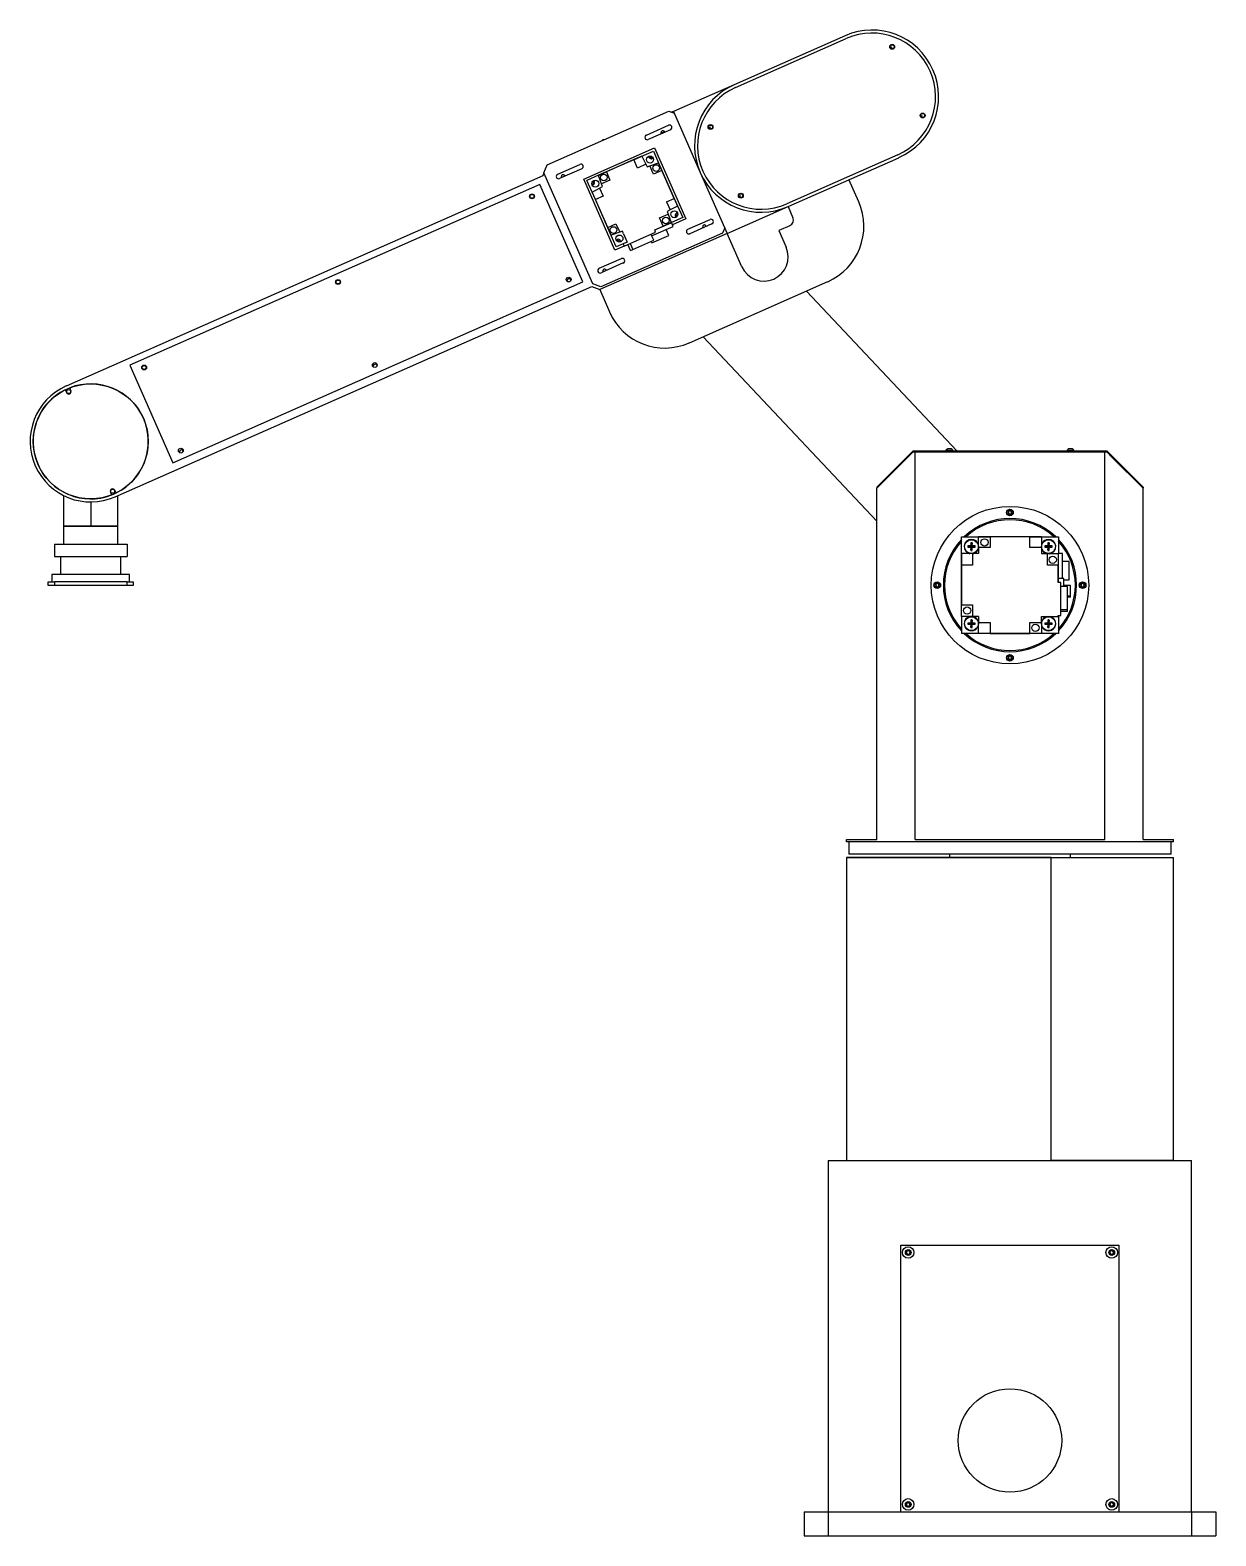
# Model space of a CAD drawing. Header units: millimetres. Extents: x 242 to 2881, y 167 to 2820.
# Drawn here: x 242 to 1221, y 1577 to 2820 of the extents above; entities that cross this region are included whole.
import ezdxf

# ---------------------------------------------------------------- set-up
doc = ezdxf.new("R2010")
doc.units = ezdxf.units.MM

msp = doc.modelspace()

# ---------------------------------------------------------------- linework, layer by layer
at = {"color": 7, "linetype": 'Continuous', "lineweight": 25}
for p, q in [((914.5, 2815.4), (823, 2775)), ((824, 2772.7), (915.5, 2813.1)), ((952, 2805.7), (953.4, 2806.3)), ((823, 2775), (772.7, 2752.8)), ((668.4, 2708.7), (769, 2753.1)), ((769, 2753.1), (773.3, 2751.5)), ((772.7, 2752.8), (771.3, 2752.2)), ((772.7, 2752.8), (794.9, 2702.5)), ((977, 2749), (978.5, 2749.6)), ((750.4, 2733.4), (768.7, 2741.5)), ((770.3, 2737.8), (752, 2729.8)), ((765.5, 2736), (762.5, 2734.7)), ((801.9, 2739.5), (803.4, 2740.1)), ((698.7, 2697), (757.2, 2722.8)), ((713.9, 2728.8), (714.9, 2729.7)), ((715.2, 2729.4), (714.9, 2729.7)), ((757.2, 2722.8), (783.1, 2664.2)), ((740.5, 2713.2), (710.9, 2700.2)), ((740.2, 2713.1), (717.4, 2703)), ((746.7, 2715.9), (740.2, 2713.1)), ((743.2, 2706.2), (740.2, 2713.1)), ((740.5, 2713.2), (746.6, 2715.9)), ((740.5, 2713.2), (740.5, 2713.2)), ((746.6, 2715.9), (756.2, 2720.2)), ((746.6, 2715.9), (746.7, 2715.9)), ((746.7, 2715.9), (750.1, 2709.3)), ((753.4, 2708), (760.4, 2710.6)), ((756.2, 2720.2), (760.5, 2710.6)), ((760.4, 2710.6), (763.2, 2704.1)), ((760.4, 2710.6), (760.5, 2710.6)), ((773.5, 2681), (760.5, 2710.6)), ((957.9, 2717), (866.4, 2676.7)), ((867.4, 2674.4), (958.9, 2714.7)), ((664.9, 2699.8), (271.5, 2526.2)), ((665.8, 2702.1), (664.9, 2699.8)), ((665.8, 2702.1), (668.4, 2708.7)), ((706.2, 2610.6), (665.8, 2702.1)), ((677.2, 2701.1), (695.5, 2709.2)), ((697.1, 2705.5), (678.8, 2697.5)), ((683.1, 2699.6), (680.2, 2698.3)), ((710.9, 2700.2), (701.3, 2695.9)), ((710.9, 2700.1), (717.4, 2703)), ((710.9, 2700.1), (710.9, 2700.2)), ((713.5, 2693.1), (710.9, 2700.1)), ((717.4, 2703), (720.4, 2696.1)), ((750.1, 2709.3), (743.2, 2706.2)), ((750.1, 2709.3), (751.2, 2707.2)), ((751.2, 2707.2), (753.4, 2708)), ((756.4, 2701.1), (753.4, 2708)), ((763.2, 2704.1), (756.4, 2701.1)), ((763.2, 2704.1), (773.5, 2681)), ((794.9, 2702.5), (817.1, 2652.2)), ((662.5, 2692.7), (324, 2543.4)), ((698.1, 2612.2), (662.5, 2692.7)), ((724.5, 2638.4), (698.7, 2697)), ((705.6, 2686.3), (701.3, 2695.9)), ((705.6, 2686.4), (711.8, 2689.6)), ((708.3, 2680.2), (705.6, 2686.4)), ((705.6, 2686.3), (705.6, 2686.4)), ((708.3, 2680.2), (705.6, 2686.3)), ((711.8, 2689.6), (714.2, 2690.9)), ((711.8, 2689.6), (714.7, 2683)), ((720.4, 2696.1), (713.5, 2693.1)), ((714.2, 2690.9), (713.5, 2693.1)), ((925.8, 2678.3), (917.7, 2696.6)), ((714.7, 2683), (708.3, 2680.2)), ((718.5, 2657.1), (708.3, 2680.2)), ((721.3, 2650.6), (708.3, 2680.2)), ((708.3, 2680.2), (708.3, 2680.2)), ((767.1, 2678.2), (773.5, 2681)), ((767.1, 2678.2), (770, 2671.6)), ((776.2, 2674.8), (770, 2671.6)), ((773.5, 2681), (776.2, 2674.8)), ((773.5, 2681), (773.5, 2681)), ((773.5, 2681), (776.2, 2674.9)), ((776.2, 2674.9), (776.2, 2674.8)), ((776.2, 2674.9), (780.4, 2665.3)), ((817.1, 2652.2), (867.4, 2674.4)), ((826.9, 2682.8), (828.4, 2683.4)), ((867.4, 2674.4), (871.4, 2665.2)), ((757.3, 2655.1), (770.8, 2661)), ((761.4, 2665.1), (768.3, 2668.1)), ((764.4, 2658.3), (761.4, 2665.1)), ((770.8, 2661.1), (764.4, 2658.3)), ((770, 2671.6), (767.5, 2670.3)), ((767.5, 2670.3), (768.3, 2668.1)), ((768.3, 2668.1), (770.8, 2661.1)), ((771.1, 2661.2), (770.8, 2661)), ((770.8, 2661.1), (770.8, 2661)), ((780.4, 2665.3), (771.1, 2661.2)), ((772.5, 2658), (771.1, 2661.2)), ((783.1, 2664.2), (771.9, 2659.3)), ((774.5, 2666.3), (774.3, 2666.1)), ((784.7, 2655.7), (803, 2663.7)), ((817.1, 2652.2), (711.9, 2605.8)), ((813.4, 2652.5), (712.8, 2608.1)), ((718.5, 2657.1), (725.3, 2660.1)), ((721.4, 2650.7), (718.5, 2657.1)), ((721.4, 2650.7), (721.3, 2650.6)), ((725.5, 2641), (721.3, 2650.6)), ((728.4, 2653.2), (721.4, 2650.7)), ((725.3, 2660.1), (728.4, 2653.2)), ((730.6, 2654), (728.4, 2653.2)), ((731.6, 2651.9), (730.6, 2654)), ((731.6, 2651.9), (734.6, 2645.1)), ((732.1, 2641.8), (758.1, 2653.2)), ((756.5, 2646.5), (754.2, 2651.5)), ((754.8, 2650.2), (772.5, 2658)), ((755, 2644.4), (768.9, 2650.5)), ((757.3, 2655.1), (764.4, 2658.3)), ((758.1, 2653.2), (757.3, 2655.1)), ((768.9, 2650.5), (766.7, 2655.5)), ((804.6, 2660.1), (786.3, 2652)), ((796.8, 2656.9), (799.8, 2658.2)), ((815.1, 2656.8), (813.4, 2652.5)), ((829.2, 2624.7), (817.1, 2652.2)), ((868.9, 2658.6), (859.7, 2654.6)), ((859.7, 2654.6), (865.8, 2640.9)), ((732.1, 2641.8), (724.5, 2638.4)), ((731.3, 2643.6), (725.5, 2641)), ((734.6, 2645.1), (731.3, 2643.6)), ((731.3, 2643.6), (732.1, 2641.8)), ((737.3, 2638), (735.1, 2643.1)), ((737.1, 2643.9), (739.3, 2638.9)), ((737.3, 2638), (739.3, 2638.9)), ((739.3, 2638.9), (756.5, 2646.5)), ((754.5, 2645.6), (755, 2644.4)), ((711.5, 2623.4), (729.8, 2631.4)), ((731.4, 2627.8), (713.1, 2619.7)), ((359.6, 2462.9), (698.1, 2612.2)), ((714.5, 2620.6), (717.4, 2621.9)), ((785.9, 2561.9), (900.2, 2612.4)), ((311.9, 2434.7), (705.3, 2608.3)), ((705.3, 2608.3), (711.9, 2605.8)), ((712.8, 2608.1), (706.2, 2610.6)), ((711.9, 2605.8), (719.9, 2587.5)), ((882.6, 2604.6), (1006.6, 2472.8)), ((797.3, 2566.9), (940.6, 2414.5)), ((324, 2543.4), (359.6, 2462.9)), ((275.3, 2522.5), (274.4, 2524.7)), ((270.7, 2523.1), (271.7, 2520.8)), ((999.2, 2474.5), (1002, 2474.5)), ((1099.2, 2474.5), (1102, 2474.5)), ((940.6, 2442.8), (970.6, 2472.8)), ((966.4, 2467.6), (940.6, 2441.8)), ((966.4, 2467.6), (970.6, 2471.8)), ((970.6, 2472.8), (1130.6, 2472.8)), ((970.6, 2472.8), (970.6, 2471.8)), ((970.6, 2471.8), (1130.6, 2471.8)), ((972.3, 2151.8), (972.3, 2471.8)), ((972.3, 2471.8), (1128.9, 2471.8)), ((997.7, 2473.2), (997.7, 2472.8)), ((997.7, 2473.2), (1003.4, 2473.2)), ((1003.4, 2472.8), (1003.4, 2473.2)), ((1097.7, 2473.2), (1097.7, 2472.8)), ((1097.7, 2473.2), (1103.4, 2473.2)), ((1103.4, 2472.8), (1103.4, 2473.2)), ((1128.9, 2151.8), (1128.9, 2471.8)), ((1130.6, 2471.8), (1130.6, 2472.8)), ((1130.6, 2472.8), (1160.6, 2442.8)), ((1130.6, 2471.8), (1134.8, 2467.6)), ((1160.6, 2441.8), (1134.8, 2467.6)), ((308, 2438.5), (309, 2436.2)), ((312.7, 2437.9), (311.7, 2440.1)), ((940.6, 2442.8), (940.6, 2441.8)), ((940.6, 2151.8), (940.6, 2441.8)), ((1160.6, 2442.8), (1160.6, 2441.8)), ((1160.6, 2151.8), (1160.6, 2441.8)), ((269.2, 2435.8), (269.2, 2410.5)), ((291.7, 2430.5), (291.7, 2410.5)), ((314.2, 2410.5), (314.2, 2435.8)), ((1049.1, 2421.8), (1049.9, 2423.1)), ((1049.1, 2421.8), (1049.9, 2420.5)), ((1051.3, 2423.1), (1049.9, 2423.1)), ((1049.9, 2420.5), (1051.3, 2420.5)), ((1051.3, 2423.1), (1052.1, 2421.8)), ((1052.1, 2421.8), (1051.3, 2420.5)), ((269.2, 2410.5), (269.2, 2395.5)), ((269.2, 2410.5), (314.2, 2410.5)), ((291.7, 2410.5), (269.2, 2410.5)), ((314.2, 2410.5), (291.7, 2410.5)), ((314.2, 2395.5), (314.2, 2410.5)), ((1010.6, 2401.8), (1024.6, 2401.8)), ((1010.6, 2387.8), (1010.6, 2401.8)), ((1024.6, 2401.8), (1034.2, 2401.8)), ((1024.6, 2392.8), (1024.6, 2401.8)), ((1076.5, 2401.8), (1024.6, 2401.8)), ((1024.6, 2401.8), (1024.6, 2401.8)), ((1034.2, 2401.8), (1034.2, 2392.8)), ((1066.9, 2401.8), (1034.2, 2401.8)), ((1066.9, 2392.8), (1066.9, 2401.8)), ((1066.9, 2401.8), (1076.5, 2401.8)), ((1076.5, 2401.8), (1076.5, 2392.8)), ((1076.5, 2401.8), (1076.5, 2401.8)), ((1076.5, 2401.8), (1090.6, 2401.8)), ((1090.6, 2401.8), (1090.6, 2387.8)), ((261.7, 2395.5), (261.7, 2385.5)), ((261.7, 2395.5), (321.7, 2395.5)), ((321.7, 2395.5), (321.7, 2385.5)), ((1010.6, 2387.8), (1010.6, 2378.2)), ((1019.6, 2387.8), (1010.6, 2387.8)), ((1010.6, 2335.9), (1010.6, 2387.8)), ((1010.6, 2387.8), (1010.6, 2387.8)), ((1015.7, 2394.2), (1018.5, 2393.9)), ((1015.7, 2393.1), (1018.5, 2393.3)), ((1018.2, 2396.7), (1018.5, 2393.9)), ((1018.5, 2393.9), (1018.2, 2394.2)), ((1018.2, 2393.1), (1018.5, 2393.3)), ((1018.2, 2390.6), (1018.5, 2393.3)), ((1018.5, 2393.9), (1018.5, 2393.3)), ((1018.5, 2393.9), (1019.1, 2393.9)), ((1019.1, 2393.3), (1018.5, 2393.3)), ((1019.3, 2396.7), (1019.1, 2393.9)), ((1021.8, 2394.2), (1019.1, 2393.9)), ((1019.3, 2394.2), (1019.1, 2393.9)), ((1019.1, 2393.3), (1019.1, 2393.9)), ((1019.1, 2393.3), (1019.3, 2393.1)), ((1021.8, 2393.1), (1019.1, 2393.3)), ((1019.3, 2390.6), (1019.1, 2393.3)), ((1019.6, 2387.8), (1019.6, 2378.2)), ((1024.6, 2387.8), (1019.6, 2387.8)), ((1024.6, 2392.8), (1024.6, 2387.8)), ((1034.2, 2392.8), (1024.6, 2392.8)), ((1076.5, 2392.8), (1066.9, 2392.8)), ((1076.5, 2392.8), (1076.5, 2387.8)), ((1076.5, 2387.8), (1081.5, 2387.8)), ((1079.4, 2394.2), (1082.1, 2393.9)), ((1079.4, 2393.1), (1082.1, 2393.3)), ((1081.5, 2378.2), (1081.5, 2387.8)), ((1081.5, 2387.8), (1090.5, 2387.8)), ((1082.1, 2393.9), (1081.8, 2394.2)), ((1081.8, 2393.1), (1082.1, 2393.3)), ((1081.9, 2396.7), (1082.1, 2393.9)), ((1081.9, 2390.6), (1082.1, 2393.3)), ((1082.1, 2393.9), (1082.1, 2393.3)), ((1082.1, 2393.9), (1082.7, 2393.9)), ((1082.7, 2393.3), (1082.1, 2393.3)), ((1082.9, 2396.7), (1082.7, 2393.9)), ((1085.5, 2394.2), (1082.7, 2393.9)), ((1083, 2394.2), (1082.7, 2393.9)), ((1082.7, 2393.3), (1082.7, 2393.9)), ((1082.9, 2390.6), (1082.7, 2393.3)), ((1082.7, 2393.3), (1083, 2393.1)), ((1085.5, 2393.1), (1082.7, 2393.3)), ((1090.5, 2387.8), (1090.5, 2378.2)), ((1090.6, 2387.8), (1090.5, 2387.8)), ((1090.6, 2364), (1090.6, 2387.8)), ((1090.6, 2387.8), (1090.6, 2387.8)), ((1094, 2387.8), (1090.6, 2387.8)), ((1094, 2367.3), (1094, 2387.8)), ((261.7, 2385.5), (321.7, 2385.5)), ((266.7, 2385.5), (266.7, 2370.5)), ((316.7, 2370.5), (316.7, 2385.5)), ((1010.6, 2378.2), (1010.6, 2345.5)), ((1019.6, 2378.2), (1010.6, 2378.2)), ((1090.5, 2378.2), (1081.5, 2378.2)), ((1090.5, 2364), (1090.5, 2378.2)), ((1099.4, 2381.4), (1094, 2381.4)), ((1099.4, 2366.3), (1099.4, 2381.4)), ((256.7, 2361.5), (256.7, 2364.5)), ((256.7, 2364.5), (261.7, 2364.5)), ((259.7, 2370.5), (259.7, 2364.5)), ((323.7, 2370.5), (259.7, 2370.5)), ((261.7, 2364.5), (261.7, 2361.5)), ((321.7, 2364.5), (261.7, 2364.5)), ((321.7, 2361.5), (321.7, 2364.5)), ((321.7, 2364.5), (326.7, 2364.5)), ((323.7, 2364.5), (323.7, 2370.5)), ((326.7, 2364.5), (326.7, 2361.5)), ((989.1, 2361.8), (989.9, 2363.1)), ((991.3, 2363.1), (989.9, 2363.1)), ((991.3, 2363.1), (992.1, 2361.8)), ((1092.6, 2364), (1090.5, 2364)), ((1095.2, 2367.3), (1090.6, 2367.3)), ((1092.6, 2336.6), (1092.6, 2364)), ((1095.2, 2360.6), (1095.2, 2367.3)), ((1095.2, 2366.3), (1099.4, 2366.3)), ((1109.1, 2361.8), (1109.9, 2363.1)), ((1111.3, 2363.1), (1109.9, 2363.1)), ((1111.3, 2363.1), (1112.1, 2361.8)), ((261.7, 2361.5), (256.7, 2361.5)), ((321.7, 2361.5), (261.7, 2361.5)), ((326.7, 2361.5), (321.7, 2361.5)), ((989.1, 2361.8), (989.9, 2360.5)), ((989.9, 2360.5), (991.3, 2360.5)), ((992.1, 2361.8), (991.3, 2360.5)), ((1098.1, 2360.6), (1092.6, 2360.6)), ((1100.7, 2361.6), (1095.2, 2361.6)), ((1098.1, 2341.7), (1098.1, 2360.6)), ((1098.1, 2352.9), (1100.7, 2352.9)), ((1100.7, 2352), (1098.1, 2352)), ((1100.7, 2352.9), (1100.7, 2361.6)), ((1100.7, 2352), (1100.7, 2352.9)), ((1109.1, 2361.8), (1109.9, 2360.5)), ((1109.9, 2360.5), (1111.3, 2360.5)), ((1112.1, 2361.8), (1111.3, 2360.5)), ((1010.6, 2345.5), (1019.6, 2345.5)), ((1010.6, 2335.9), (1010.6, 2345.5)), ((1019.6, 2345.5), (1019.6, 2335.9)), ((1092.6, 2341.7), (1098.1, 2341.7)), ((1098.1, 2340), (1092.6, 2340)), ((1098.1, 2340), (1098.1, 2341.7)), ((1019.6, 2335.9), (1010.6, 2335.9)), ((1010.6, 2335.9), (1010.6, 2335.9)), ((1010.6, 2335.9), (1010.6, 2321.8)), ((1015.7, 2330.5), (1018.5, 2330.3)), ((1015.7, 2329.5), (1018.5, 2329.7)), ((1018.2, 2333), (1018.5, 2330.3)), ((1018.5, 2330.3), (1018.2, 2330.6)), ((1018.2, 2329.4), (1018.5, 2329.7)), ((1018.2, 2326.9), (1018.5, 2329.7)), ((1018.5, 2330.3), (1018.5, 2329.7)), ((1018.5, 2330.3), (1019.1, 2330.3)), ((1019.1, 2329.7), (1018.5, 2329.7)), ((1019.3, 2333), (1019.1, 2330.3)), ((1019.3, 2330.6), (1019.1, 2330.3)), ((1021.8, 2330.5), (1019.1, 2330.3)), ((1019.1, 2329.7), (1019.1, 2330.3)), ((1019.3, 2326.9), (1019.1, 2329.7)), ((1019.1, 2329.7), (1019.3, 2329.4)), ((1021.8, 2329.5), (1019.1, 2329.7)), ((1024.6, 2335.9), (1019.6, 2335.9)), ((1024.6, 2335.9), (1024.6, 2330.9)), ((1024.6, 2330.9), (1034.2, 2330.9)), ((1024.6, 2321.9), (1024.6, 2330.9)), ((1034.2, 2330.9), (1034.2, 2321.9)), ((1066.9, 2330.9), (1076.5, 2330.9)), ((1066.9, 2321.9), (1066.9, 2330.9)), ((1076.5, 2335.9), (1090.5, 2335.9)), ((1076.5, 2330.9), (1076.5, 2335.9)), ((1076.5, 2330.9), (1076.5, 2321.9)), ((1079.4, 2330.5), (1082.1, 2330.3)), ((1079.4, 2329.5), (1082.1, 2329.7)), ((1082.1, 2330.3), (1081.8, 2330.6)), ((1081.8, 2329.4), (1082.1, 2329.7)), ((1081.9, 2333), (1082.1, 2330.3)), ((1081.9, 2326.9), (1082.1, 2329.7)), ((1082.1, 2330.3), (1082.1, 2329.7)), ((1082.1, 2330.3), (1082.7, 2330.3)), ((1082.7, 2329.7), (1082.1, 2329.7)), ((1082.9, 2333), (1082.7, 2330.3)), ((1083, 2330.6), (1082.7, 2330.3)), ((1085.5, 2330.5), (1082.7, 2330.3)), ((1082.7, 2329.7), (1082.7, 2330.3)), ((1082.7, 2329.7), (1083, 2329.4)), ((1085.5, 2329.5), (1082.7, 2329.7)), ((1082.9, 2326.9), (1082.7, 2329.7)), ((1090.5, 2335.9), (1090.5, 2336.6)), ((1090.5, 2336.6), (1092.6, 2336.6)), ((1090.5, 2335.9), (1090.6, 2335.9)), ((1090.6, 2335.9), (1090.6, 2336.6)), ((1090.6, 2335.9), (1090.6, 2321.8)), ((1024.6, 2321.8), (1010.6, 2321.8)), ((1034.2, 2321.9), (1024.6, 2321.9)), ((1024.6, 2321.9), (1024.6, 2321.8)), ((1076.5, 2321.8), (1024.6, 2321.8)), ((1034.2, 2321.9), (1066.9, 2321.9)), ((1076.5, 2321.9), (1066.9, 2321.9)), ((1076.5, 2321.8), (1076.5, 2321.9)), ((1090.6, 2321.8), (1076.5, 2321.8)), ((1049.1, 2301.8), (1049.9, 2303.1)), ((1049.1, 2301.8), (1049.9, 2300.5)), ((1051.3, 2303.1), (1049.9, 2303.1)), ((1049.9, 2300.5), (1051.3, 2300.5)), ((1051.3, 2303.1), (1052.1, 2301.8)), ((1052.1, 2301.8), (1051.3, 2300.5)), ((915.6, 2151.8), (940.6, 2151.8)), ((915.6, 2149.8), (915.6, 2151.8)), ((972.3, 2151.8), (1128.9, 2151.8)), ((1160.6, 2151.8), (1185.6, 2151.8)), ((1185.6, 2149.8), (1185.6, 2151.8)), ((1185.6, 2149.8), (915.6, 2149.8)), ((917.6, 2149.8), (917.6, 2139.8)), ((1183.6, 2139.8), (917.6, 2139.8)), ((1000.6, 2139.8), (1000.6, 2136.8)), ((1100.6, 2137), (1100.6, 2139.8)), ((1183.6, 2139.8), (1183.6, 2149.8)), ((915.6, 2136.8), (915.6, 1886.8)), ((915.6, 2136.8), (915.6, 1886.8)), ((1084.5, 2136.8), (915.6, 2136.8)), ((915.8, 1886.8), (915.8, 2136.8)), ((915.8, 2136.8), (1185.6, 2136.8)), ((1084, 2136.8), (1084, 2137)), ((1084, 2137), (1084.5, 2137)), ((1084.5, 1887), (1084.5, 2137)), ((1084.5, 2137), (1185.6, 2137)), ((1084.5, 1886.8), (1084.5, 2136.8)), ((1185.6, 1887), (1185.6, 2137)), ((1185.6, 1886.8), (1185.6, 2136.8)), ((900.6, 1886.8), (900.6, 1596.8)), ((900.6, 1886.8), (1200.6, 1886.8)), ((1084.5, 1887), (1185.6, 1887)), ((1200.6, 1596.8), (1200.6, 1886.8)), ((960.6, 1596.8), (960.6, 1816.8)), ((960.6, 1816.8), (1140.6, 1816.8)), ((1140.6, 1816.8), (1140.6, 1596.8)), ((965, 1810.2), (965.2, 1811.9)), ((966.4, 1809.1), (965, 1810.2)), ((965.2, 1811.9), (966.8, 1812.5)), ((968, 1809.8), (966.4, 1809.1)), ((966.8, 1812.5), (968.2, 1811.5)), ((968.2, 1811.5), (968, 1809.8)), ((1133, 1810.1), (1133.2, 1811.8)), ((1134.4, 1809.1), (1133, 1810.1)), ((1133.2, 1811.8), (1134.8, 1812.5)), ((1136, 1809.8), (1134.4, 1809.1)), ((1134.8, 1812.5), (1136.2, 1811.5)), ((1136.2, 1811.5), (1136, 1809.8)), ((964.9, 1603), (965.9, 1604.4)), ((965.9, 1604.4), (967.6, 1604.2)), ((967.6, 1604.2), (968.3, 1602.6)), ((1133, 1602.1), (1133.2, 1603.8)), ((1133.2, 1603.8), (1134.8, 1604.5)), ((1134.8, 1604.5), (1136.2, 1603.5)), ((880.6, 1596.8), (880.6, 1576.8)), ((880.6, 1596.8), (900.6, 1596.8)), ((900.6, 1596.8), (900.6, 1576.8)), ((900.6, 1596.8), (1200.6, 1596.8)), ((965.5, 1601.4), (964.9, 1603)), ((967.3, 1601.2), (965.5, 1601.4)), ((968.3, 1602.6), (967.3, 1601.2)), ((1134.4, 1601.1), (1133, 1602.1)), ((1136, 1601.8), (1134.4, 1601.1)), ((1136.2, 1603.5), (1136, 1601.8)), ((1200.6, 1596.8), (1200.6, 1576.8)), ((1200.6, 1596.8), (1220.6, 1596.8)), ((1220.6, 1596.8), (1220.6, 1576.8)), ((880.6, 1576.8), (900.6, 1576.8)), ((900.6, 1576.8), (1200.6, 1576.8)), ((1200.6, 1576.8), (1220.6, 1576.8))]:
    msp.add_line(p, q, dxfattribs=at)
at = {"color": 7, "linetype": 'Continuous', "lineweight": 25, "flags": 128}
for points in [[(706.2, 2692.9), (706.5, 2692.5), (706.5, 2692.5)], [(706.9, 2695.8), (707, 2695.7), (707.5, 2695.1)], [(774.3, 2666.2), (774.3, 2666.2), (774.8, 2666.3)], [(729.1, 2646.2), (729.2, 2645.4), (729.2, 2645.2)]]:
    msp.add_lwpolyline(points, dxfattribs=at)
at = {"color": 7, "linetype": 'Continuous', "lineweight": 25}
for centre, radius in [((953.4, 2806.3), 2), ((953.4, 2806.3), 1.62), ((978.5, 2749.6), 2), ((978.5, 2749.6), 1.62), ((803.4, 2740.1), 2), ((803.4, 2740.1), 1.62), ((753.5, 2713.2), 2.9), ((715.3, 2698.3), 2.75), ((758.5, 2706.2), 2.75), ((708.3, 2693.3), 2.9), ((656, 2682.8), 2), ((656, 2682.8), 1.62), ((828.4, 2683.4), 2), ((828.4, 2683.4), 1.62), ((766.5, 2662.9), 2.75), ((773.5, 2668), 2.9), ((723.2, 2655), 2.75), ((728.2, 2648), 2.9), ((495.9, 2612.1), 2), ((495.9, 2612.1), 1.62), ((686.3, 2614.1), 2), ((335.8, 2541.5), 2), ((335.8, 2541.5), 1.62), ((526.2, 2543.5), 2), ((291.7, 2480.5), 47.5), ((273.5, 2521.6), 1.62), ((366.1, 2472.9), 2), ((309.8, 2439.3), 1.62), ((1050.6, 2361.8), 65), ((1050.6, 2421.8), 2.75), ((1050.6, 2421.8), 2.45), ((1029.6, 2397.1), 3), ((1018.8, 2393.6), 5.69), ((1082.4, 2393.6), 5.69), ((1085.9, 2382.8), 3), ((990.6, 2361.8), 2.75), ((990.6, 2361.8), 2.45), ((1110.6, 2361.8), 2.75), ((1110.6, 2361.8), 2.45), ((1015.3, 2340.8), 3), ((1018.8, 2330), 5.69), ((1071.6, 2326.5), 3), ((1082.4, 2330), 5.69), ((1050.6, 2301.8), 2.75), ((1050.6, 2301.8), 2.45), ((966.6, 1810.8), 4.75), ((1134.6, 1810.8), 4.75), ((966.6, 1810.8), 2.38), ((1134.6, 1810.8), 2.38), ((1050.6, 1655.6), 42.7), ((966.6, 1602.8), 4.75), ((966.6, 1602.8), 2.38), ((1134.6, 1602.8), 4.75), ((1134.6, 1602.8), 2.38)]:
    msp.add_circle(centre, radius, dxfattribs=at)
for centre, radius, start, end in [((936.7, 2765.1), 55, 293.8082, 113.8082), ((936.7, 2765.1), 52.5, 293.8082, 113.8082), ((845.2, 2724.7), 55, 113.8082, 293.8082), ((845.2, 2724.7), 52.5, 113.8082, 293.8082), ((764, 2735.3), 1.62, 15.5713, 212.045), ((769.5, 2739.7), 2, 293.8082, 113.8082), ((751.2, 2731.6), 2, 113.8082, 293.8082), ((754.5, 2715.8), 2, 176.4714, 321.145), ((753.5, 2713.2), 2.07, 23.8082, 114.4484), ((753.5, 2713.2), 1.62, 24.0318, 113.5846), ((678, 2699.3), 2, 113.8082, 293.8082), ((681.7, 2699), 1.62, 15.5713, 212.045), ((696.3, 2707.4), 2, 293.8082, 113.8082), ((705.6, 2694.3), 2, 266.4714, 23.8082), ((708.3, 2693.3), 2.07, 113.168, 204.4484), ((880, 2658.1), 50, 293.8082, 23.8082), ((776.1, 2666.9), 2, 86.4714, 231.145), ((773.5, 2668), 2.07, 293.6443, 23.8082), ((803.8, 2661.9), 2, 293.8082, 113.8082), ((866.9, 2663.2), 5, 293.8082, 23.8082), ((785.5, 2653.8), 2, 113.8082, 293.8082), ((798.3, 2657.6), 1.62, 15.5713, 212.045), ((727.2, 2645.4), 2, 23.8082, 141.145), ((728.2, 2648), 2.07, 203.168, 294.4484), ((847.5, 2632.8), 20, 203.8082, 23.8082), ((712.3, 2621.5), 2, 113.8082, 293.8082), ((730.6, 2629.6), 2, 293.8082, 113.8082), ((686.7, 2613.2), 1.62, 17.2129, 210.4034), ((716, 2621.2), 1.62, 15.5713, 212.045), ((765.7, 2607.6), 50, 203.8082, 293.8082), ((526.6, 2542.6), 1.62, 17.213, 210.4034), ((291.7, 2480.5), 50, 113.8082, 293.8082), ((291.7, 2480.5), 47.5, 296.2214, 111.395), ((291.7, 2480.5), 47.5, 116.2214, 291.395), ((273.5, 2521.6), 2, 203.8082, 23.8082), ((1000.6, 2471.4), 3.35, 115.1629, 148.2537), ((1000.6, 2471.4), 3.35, 31.7463, 64.8371), ((1100.6, 2471.4), 3.35, 115.1629, 148.2537), ((1100.6, 2471.4), 3.35, 31.7463, 64.8371), ((366.5, 2471.9), 1.62, 17.2128, 210.4036), ((309.8, 2439.3), 2, 23.8082, 203.8082), ((1050.6, 2361.8), 55, 46.6582, 133.3418), ((1050.6, 2361.8), 54, 47.7946, 132.2054), ((1050.6, 2421.8), 1.28, 150, 210), ((1050.6, 2421.8), 1.28, 90, 150), ((1050.6, 2421.8), 1.28, 210, 270), ((1050.6, 2421.8), 1.28, 30, 90), ((1050.6, 2421.8), 1.28, 270, 330), ((1050.6, 2421.8), 1.28, 330, 30), ((1050.6, 2361.8), 55, 136.6582, 223.3418), ((1018.8, 2393.6), 6, 90, 258.0423), ((1018.8, 2393.6), 6, 11.9577, 90), ((1082.4, 2393.6), 6, 90, 168.0423), ((1082.4, 2393.6), 6, 281.9577, 90), ((1050.6, 2361.8), 55, 316.6582, 43.3418), ((1050.6, 2361.8), 54, 137.7946, 222.2054), ((1018.7, 2267.4), 126.8, 90.2319, 91.3536), ((1030.2, 2393.6), 14.5, 177.889, 182.111), ((1018.7, 2519.9), 126.8, 268.6464, 269.7681), ((1018.8, 2382.2), 14.5, 87.889, 92.111), ((1145, 2393.7), 126.8, 178.6464, 179.7681), ((1145, 2393.6), 126.8, 180.2319, 181.3536), ((1018.8, 2405), 14.5, 267.889, 272.111), ((892.5, 2393.7), 126.8, 0.2319, 1.3536), ((1018.8, 2267.4), 126.8, 88.6464, 89.7681), ((892.5, 2393.6), 126.8, 358.6464, 359.7681), ((1018.8, 2519.9), 126.8, 270.2319, 271.3536), ((1018.8, 2393.6), 6, 281.9577, 348.0423), ((1007.4, 2393.6), 14.5, 357.889, 2.111), ((1082.4, 2393.6), 6, 191.9577, 258.0423), ((1082.4, 2267.4), 126.8, 90.2319, 91.3536), ((1093.8, 2393.6), 14.5, 177.889, 182.111), ((1082.4, 2519.9), 126.8, 268.6464, 269.7681), ((1208.7, 2393.7), 126.8, 178.6464, 179.7681), ((1208.7, 2393.6), 126.8, 180.2319, 181.3536), ((1082.4, 2382.2), 14.5, 87.889, 92.111), ((1082.4, 2405), 14.5, 267.889, 272.111), ((956.1, 2393.7), 126.8, 0.2319, 1.3536), ((956.1, 2393.6), 126.8, 358.6464, 359.7681), ((1082.5, 2267.4), 126.8, 88.6464, 89.7681), ((1082.5, 2519.9), 126.8, 270.2319, 271.3536), ((1071, 2393.6), 14.5, 357.889, 2.111), ((1050.6, 2361.8), 54, 317.7946, 42.2054), ((990.6, 2361.8), 1.28, 150, 210), ((990.6, 2361.8), 1.28, 90, 150), ((990.6, 2361.8), 1.28, 30, 90), ((990.6, 2361.8), 1.28, 330, 30), ((1110.6, 2361.8), 1.28, 150, 210), ((1110.6, 2361.8), 1.28, 90, 150), ((1110.6, 2361.8), 1.28, 30, 90), ((1110.6, 2361.8), 1.28, 330, 30), ((990.6, 2361.8), 1.28, 210, 270), ((990.6, 2361.8), 1.28, 270, 330), ((1110.6, 2361.8), 1.28, 210, 270), ((1110.6, 2361.8), 1.28, 270, 330), ((1018.8, 2330), 6, 101.9577, 348.0423), ((1018.7, 2203.7), 126.8, 90.2319, 91.3536), ((1030.2, 2330), 14.5, 177.889, 182.111), ((1018.7, 2456.3), 126.8, 268.6464, 269.7681), ((1018.8, 2318.6), 14.5, 87.889, 92.111), ((1145, 2330), 126.8, 178.6464, 179.7681), ((1145, 2329.9), 126.8, 180.2319, 181.3536), ((1018.8, 2341.4), 14.5, 267.889, 272.111), ((892.5, 2330), 126.8, 0.2319, 1.3536), ((1018.8, 2203.7), 126.8, 88.6464, 89.7681), ((1018.8, 2456.3), 126.8, 270.2319, 271.3536), ((892.5, 2329.9), 126.8, 358.6464, 359.7681), ((1018.8, 2330), 6, 11.9577, 78.0423), ((1007.4, 2330), 14.5, 357.889, 2.111), ((1082.4, 2330), 6, 101.9577, 168.0423), ((1082.4, 2330), 6, 191.9577, 78.0423), ((1082.4, 2203.7), 126.8, 90.2319, 91.3536), ((1093.8, 2330), 14.5, 177.889, 182.111), ((1082.4, 2456.3), 126.8, 268.6464, 269.7681), ((1208.7, 2330), 126.8, 178.6464, 179.7681), ((1208.7, 2329.9), 126.8, 180.2319, 181.3536), ((1082.4, 2318.6), 14.5, 87.889, 92.111), ((1082.4, 2341.4), 14.5, 267.889, 272.111), ((956.1, 2330), 126.8, 0.2319, 1.3536), ((956.1, 2329.9), 126.8, 358.6464, 359.7681), ((1082.5, 2203.7), 126.8, 88.6464, 89.7681), ((1082.5, 2456.3), 126.8, 270.2319, 271.3536), ((1071, 2330), 14.5, 357.889, 2.111), ((1050.6, 2361.8), 55, 226.6582, 313.3418), ((1050.6, 2361.8), 54, 227.7946, 312.2054), ((1050.6, 2301.8), 1.28, 150, 210), ((1050.6, 2301.8), 1.28, 90, 150), ((1050.6, 2301.8), 1.28, 210, 270), ((1050.6, 2301.8), 1.28, 30, 90), ((1050.6, 2301.8), 1.28, 270, 330), ((1050.6, 2301.8), 1.28, 330, 30), ((966.6, 1810.8), 1.5, 112.4483, 172.4483), ((966.6, 1810.8), 1.5, 172.4483, 232.4483), ((966.6, 1810.8), 1.5, 232.4483, 292.4483), ((966.6, 1810.8), 1.5, 52.4483, 112.4483), ((966.6, 1810.8), 1.5, 292.4483, 352.4483), ((966.6, 1810.8), 1.5, 352.4483, 52.4483), ((1134.6, 1810.8), 1.5, 114.7962, 174.7962), ((1134.6, 1810.8), 1.5, 174.7962, 234.7962), ((1134.6, 1810.8), 1.5, 234.7962, 294.7962), ((1134.6, 1810.8), 1.5, 54.7962, 114.7962), ((1134.6, 1810.8), 1.5, 294.7962, 354.7962), ((1134.6, 1810.8), 1.5, 354.7962, 54.7962), ((966.6, 1602.8), 1.5, 82.5227, 142.5227), ((966.6, 1602.8), 1.5, 22.5227, 82.5227), ((1134.6, 1602.8), 1.5, 114.7962, 174.7962), ((1134.6, 1602.8), 1.5, 54.7962, 114.7962), ((1134.6, 1602.8), 1.5, 354.7962, 54.7962), ((966.6, 1602.8), 1.5, 142.5227, 202.5227), ((966.6, 1602.8), 1.5, 202.5227, 262.5227), ((966.6, 1602.8), 1.5, 262.5227, 322.5227), ((966.6, 1602.8), 1.5, 322.5227, 22.5227), ((1134.6, 1602.8), 1.5, 174.7962, 234.7962), ((1134.6, 1602.8), 1.5, 234.7962, 294.7962), ((1134.6, 1602.8), 1.5, 294.7962, 354.7962)]:
    msp.add_arc(centre, radius, start, end, dxfattribs=at)

doc.saveas('drawing.dxf')
